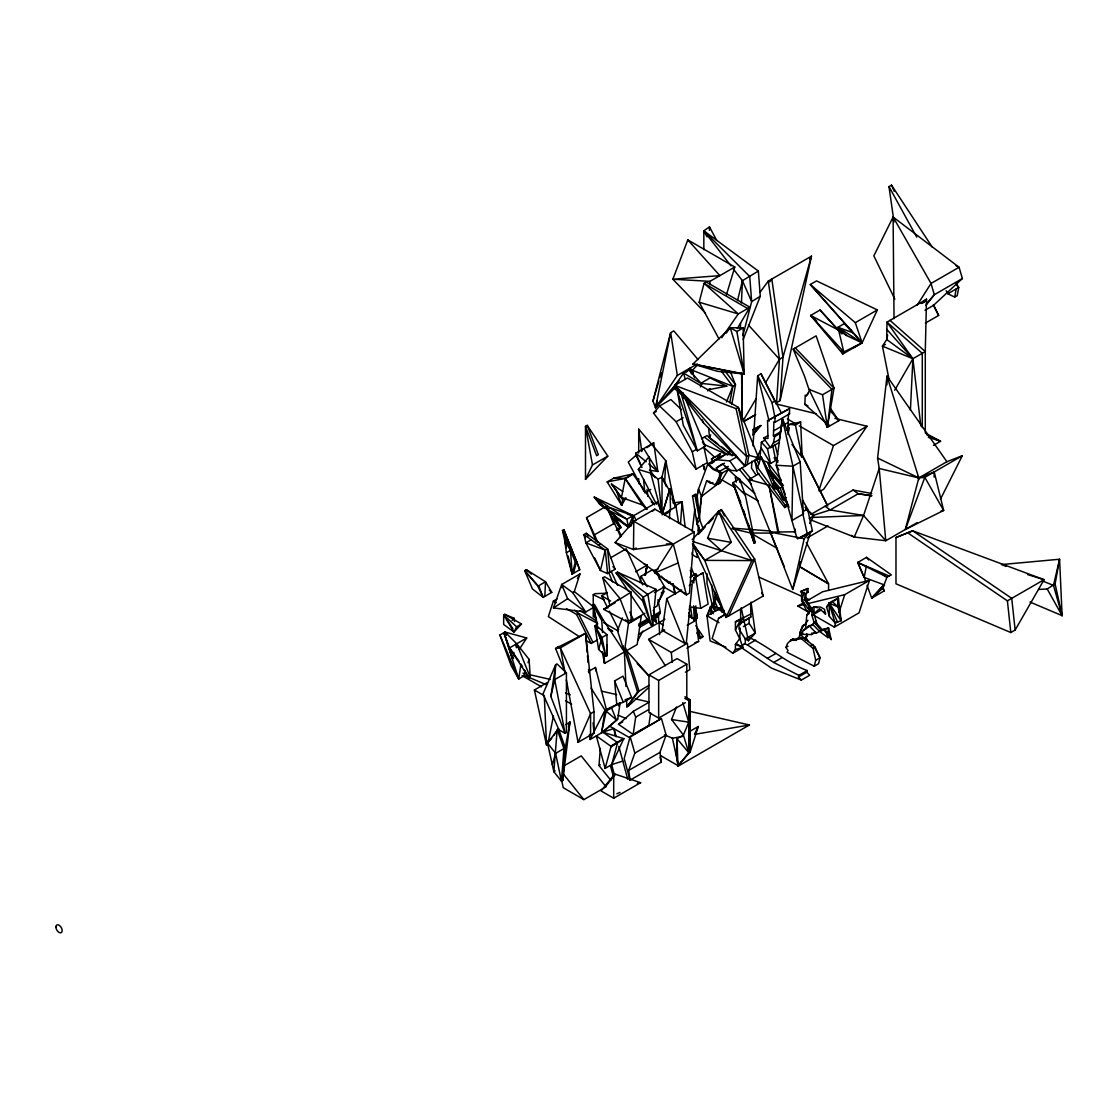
<?xml version="1.0" encoding="UTF-8"?>
<svg xmlns="http://www.w3.org/2000/svg" width="1118" height="1118" viewBox="0 0 1118 1118"><rect width="100%" height="100%" fill="white"/><g stroke="black" fill="none" stroke-linecap="round" stroke-linejoin="round"><path stroke-width="1.5" d="M696.961 497.482L698.498 489.125L708.029 463.495L713.242 468.526L719.657 471.475L719.643 482.515L701.489 496.448L698.792 516.949M811.961 615.445L811.961 608.024L814.044 606.822L820.682 607.116L824.469 609.296L825.545 614.145L819.564 608.667L811.961 615.445L814.072 622.405L811.961 625.325L807.965 626.541L803.367 630.44L800.907 634.325L811.668 634.549L815.833 632.145M807.965 626.541L812.996 624.724L815.12 621.804L815.86 624.249L821.478 630.678L822.652 629.574L825.14 629.602L831.149 639.566L828.592 627.981L822.527 630.077L816.909 623.648L814.044 614.243L814.044 606.822L817.384 607.787M661.996 513.12L662.052 477.162L658.097 479.133L650.732 473.194L638.364 469.406L649.097 456.689L650.732 473.194L661.535 513.162M700.539 531.511L697.059 524.202L697.073 519.018M697.101 505.21L697.115 494.841L695.662 494.058L692.531 495.861L697.059 524.202L699.616 519.535L697.115 494.841L695.033 496.057L692.531 495.861M745.357 638.518L745.273 643.675L742.408 645.324M864.186 576.706L865.919 582.212M800.195 462L792.9 466.22L791.949 520.527L803.423 513.903L800.195 462L782.376 418.523L776.241 465.256L796.882 537.982L797.511 538.848L809.264 532.685L800.278 537.94M934.103 477.12L934.215 471.964L918.814 477.917L879.195 468.484L877.602 458.059L886.993 376.151L946.876 461.706L962.277 455.753L940.434 499.257M669.542 518.696L669.724 510.101M838.151 604.377L838.332 597.823L829.151 603.119L826.565 607.018L829.416 616.423L835.034 622.852L841.113 620.756L838.332 597.823L834.405 600.883M698.373 492.591L698.498 489.125L701.489 496.448L699.365 518.85M780.476 433.253L774.634 436.635L773.404 435.922L773.908 421.696L774.956 422.297L789.56 413.856L789.56 408.615L767.535 420.731L767.996 438.48L763.622 438.074L770.4 447.619L779.162 442.56M788.456 414.792L788.008 427.495L789.238 428.194L788.008 434.581M828.075 423.303L829.444 426.126L804.876 404.395L805.198 395.199L806.246 395.8L808.482 393.284M889.103 379.631L882.423 346.133L886.742 339.523L886.993 322.124L926.501 299.317L925.285 351.583L925.285 432.89M697.38 554.151L697.227 557.547L692.252 554.668L692.252 552.264M698.289 533.761L698.652 525.278M699.029 516.782L699.407 508.285M740.326 328.454L740.549 323.34M741.444 302.866L742.422 280.702L733.031 268.572M544.843 596.411L545.5 581.765L526.34 569.663L524.677 570.641L532.447 588.934L543.18 597.389L551.775 592.358L545.5 581.765L537.898 586.209L524.677 570.641L536.878 584.365M796.589 638.867L796.519 640.348L790.705 640.223L787.421 643.605L785.94 647.434L788.008 650.48L787.044 652.269L814.239 666.202L818.572 663.701L820.025 657.747L815.148 647.154L803.716 637.665L798.671 637.665L796.589 638.867L801.62 638.867L803.716 637.665L805.882 640.348M798.601 639.147L798.671 637.665M811.668 634.549L811.724 633.179L816.392 633.179L820.556 630.776M828.578 590.388L828.578 583.848L799.733 566.686L799.985 561.683M910.415 410.194L912.889 358.738L886.993 322.124L922.28 353.316L922.28 427.705M664.623 483.032L665.783 460.728L638.713 429.172L638.713 453.056M725.903 647.168L710.098 640.935L706.981 615.766L710.531 606.543L714.444 604.642L715.087 592.512M724.408 614.676L718.581 618.394L712.11 638.588L732.849 653.247L735.42 649.46L735.42 644.429L739.725 638.658L740.27 628.204M740.451 624.71L740.717 619.484L735.42 621.887L735.42 629.825L739.725 638.658M709.762 284.783L709.972 281.345L734.792 267.02L687.794 239.895L672.882 279.221L705.444 313.11M751.939 461.203L751.478 468.051L756.201 475.332M752.973 445.775L757.669 375.746L761.009 373.817L781.538 413.199M768.276 281.093L779.47 359.227L776.563 402.648L780.098 400.607L811.458 256.176L768.276 281.093L760.058 292.273M780.098 400.607L783.005 357.173L811.458 256.176L809.628 259.138M680.499 524.426L682.092 501.772L672.924 502.862M552.306 764.754L555.632 753.364L565.303 747.788L558.497 728.768L547.513 743.051L553.843 771.713L561.446 781.189L562.773 780.434L565.303 747.788L569.97 722.144L565.666 724.632M610.833 780.28L598.996 765.537L600.324 748.361M658.823 574.61L615.166 542.593L633.822 521.281L654.827 509.151L694.306 531.944L689.485 593.085L686.438 594.846L654.966 572.961L653.303 570.557L657.971 569.132M694.753 619.665L695.843 605.844M681.812 505.182L682.092 501.772L675.845 505.392L678.696 523.266M692.196 531.232L694.809 509.179M630.412 594.175L651.417 625.367L652.716 624.613L655.986 589.34L617.415 572.164L616.102 572.919L628.512 591.338M698.219 530.91L698.54 527.458M694.012 620.644L694.376 617.304M694.921 612.287L695.48 607.284M562.773 780.434L569.97 722.144L568.713 725.358M837.899 601.163L838.332 597.823L838.053 606.92L841.113 620.756L829.151 603.119L829.416 616.423M627.24 620.63L628.442 623.592L624.375 651.948L604.558 663.393L602.267 651.724M689.219 585.608L692.224 583.875L686.354 642.571L684.873 643.423L662.219 630.342L666.761 598.577L681.742 589.941M779.19 440.799L782.376 418.523L803.423 513.903M633.347 711.314L618.492 724.31L633.165 734.456L635.681 717.127L633.347 711.314L648.985 702.286M650.648 712.823L648.817 725.414L633.165 734.456M759.974 457.723L761.372 442.225L765.285 439.961M590.052 739.515L602.84 732.136L617.695 719.14L620.127 702.873L605.034 710.168L590.052 739.515L589.466 734.414M550.853 696.472L555.688 664.679L557.002 663.91L566.421 672.826L566.421 732.57L565.107 733.338L558.944 729.774L542.999 693.971L555.688 664.679L554.682 679.604L550.853 696.472L565.107 733.338L554.682 679.604L566.421 672.826M642.682 601.009L616.102 572.919L643.255 597.194L651.417 625.367L642.682 601.009L643.255 597.194L655.986 589.34M525.404 671.024L523.825 676.013L518.682 678.975L520.96 664.092L522.595 666.859M617.695 719.14L601.526 732.891L605.034 710.168L591.045 688.087M640.097 582.674L641.089 576.245L652.591 569.593M831.149 639.566L827.823 633.012L828.592 627.981L822.652 629.574L823.826 629.839M806.847 633.794L806.036 638.699L807.965 641.522L806.022 637.358M803.367 630.44L805.449 629.238L806.819 614.928L811.961 608.024M645.407 575.197L647.126 565.107L644.024 563.807M622.572 649.181L623.159 645.757M645.687 573.59L647.126 565.107L635.527 571.801M654.547 504.805L632.914 473.976L613.782 478.155L607.2 481.942L621.664 505.294L622.67 499.648L611.448 483.982L622.726 491.473M747.215 464.627L748.892 455.25L738.327 407.371L687.458 378.01L674.783 385.319L679.926 392.013M1029.999 602.043L1062.1 615.655L1055.099 583.903L1059.584 559.238L1001.448 564.562L1006.172 566.449M645.24 575.295L647.126 565.107L645.086 575.337M946.177 290.694L947.854 293.754L954.702 297.095L956.197 288.947M729.747 402.787L732.863 386.367L721.431 371.288M731.745 404.562L735.49 384.858L730.501 371.973M770.4 447.619L773.404 443.007L774.634 436.635M887.622 334.939L886.742 339.523L912.889 358.738L920.855 426.014M866.31 566.267L864.172 577.433L884.52 584.98L882.689 588.375L871.705 598.116L867.065 585.385M547.093 682.665L534.39 690.002L546.548 745.119L547.792 744.406L553.438 715.8M812.325 611.923L804.904 600.268L804.904 594.245L805.952 593.644L805.952 599.667L813.373 611.322L812.325 611.923L808.09 608.667L802.137 600.352L803.618 592.945L804.653 592.344M642.445 504.987L621.482 497.44L625.255 478.392L632.914 473.976L625.255 478.825L642.445 504.987L646.777 509.501M714.36 606.529L714.095 600.296L715.939 597.305L715.129 601.777L717.267 607.144M513.861 652.353L512.491 658.698L513.637 658.041M601.526 732.891L606.291 710.866L620.127 702.873L618.394 705.807M792.69 589.438L804.205 538.708L810.732 531.525L792.69 589.438L770.316 532.14L795.569 531.763M661.912 477.358L665.783 460.728L674.433 503.31M605.313 549.763L600.464 570.473L607.591 573.604L615.096 569.286L607.535 548.896L586.209 533.272L583.987 534.558L585.86 542.845L600.464 570.473L594.734 557.98M1062.1 615.655L1053.463 585.385L1059.584 559.238L1062.1 615.655L1047.217 589.004L1038.636 589.438M657.104 401.055L655.511 407.735L652.968 401.013L670.66 332.689L673.791 330.886L698.065 359.605M807.21 670.534L806.805 672.197L809.684 675.258L801.34 680.079L798.448 677.019L798.867 675.356L807.21 670.534C786.094 662.75 769.408 646.973 749.381 637.567M814.239 666.202L815.679 660.263L813.052 648.356L801.62 638.867M737.503 300.658L742.422 280.702L758.353 271.059L703.837 230.811L709.497 226.898L716.722 240.468M689.219 609.589L690.016 606.417M719.028 338.992L699.169 302.209L704.061 283.343L706.31 282.043L749.912 307.212L737.335 328.552M742.925 335.414L751.659 301.65L749.717 276.481L703.837 230.811L703.837 249.789M934.215 471.964L943.662 510.465L905.356 529.443L918.814 477.917L886.993 376.151L886.993 384.844M572.136 574.093L575.309 562.13L562.508 530.449L563.821 529.694L579.711 569.719L572.136 574.093L566.365 552.739L564.883 541.182L570.543 550.336L572.136 574.093L568.14 555.995M573.45 573.338L576.622 561.376L563.821 529.694L564.506 532.755M631.335 525.558L633.99 515.51L657.37 502.01L661.87 513.148L658.097 479.133M605.131 768.401L611.099 746.405L596.313 735.91L605.131 768.401L611.672 764.628L622.81 761.037M614.369 774.592L611.672 764.628L617.625 742.645L602.84 732.136L613.978 728.545L616.186 736.664M630.147 736.622L624.179 758.619L630.049 780.196L661.339 762.141L659.983 752.372L666.118 735.029L661.437 718.553L630.147 736.622L634.828 753.099L628.693 770.428L630.049 780.196M661.437 718.553L630.049 737M689.345 724.618L690.239 721.292L689.471 709.189L690.239 699.756L684.971 696.71M783.634 500.165L761.078 456.885L754.818 460.504L757.249 472.215L784.766 507.558L785.367 505.392L787.449 504.19L773.013 483.591M787.449 504.19L786.862 506.342L784.766 507.558M794.437 532.517L795.387 529.219M670.52 509.906L669.975 488.622L662.471 513.19L669.975 488.622L675.733 506.901L661.996 514.839M652.968 401.013L658.921 380.972M659.913 377.632L661.395 372.629M726.281 295.348L734.792 267.02M568.489 727.021L569.97 722.144M689.876 731.326L698.275 726.476L690.239 751.785L677.955 766.012L676.418 754.86L677.019 738.746L683.405 735.057L688.744 722.158L690.239 721.292L689.261 718.022M528.045 662.722L529.107 659.396L516.698 643.772L505.043 632.033L499.9 634.996L511.178 665.671L518.682 678.975L503.911 632.69L509.556 647.909L512.491 658.698L503.911 632.69M574.317 591.576L579.949 573.967L561.683 584.504L553.452 607.926L585.734 611.993L594.035 607.186L574.317 591.576L572.64 592.54L561.683 584.504L562.005 587.719M598.633 649.446L601.903 637.581L594.86 625.87L595.88 625.283L606.976 634.661L606.976 655.665L605.956 656.266L598.633 649.446L594.86 625.87L603.049 645.31M785.367 505.392L757.655 467.576L761.078 456.885L782.558 498.782M813.918 615.319L834.335 627.114L835.901 622.237M839.017 612.496L844.747 594.65L869.455 580.382L859.043 612.846L834.335 627.114M557.043 598.941L553.396 601.051L548.365 616.591L579.096 636.491M818.865 490.704L833.455 445.607L867.009 426.238L834.922 418.37M851.399 535.368L854.264 537.031L863.557 515.482L879.195 468.484L885.791 540.749L854.264 537.031L811.528 520.191M731.186 450.582L727.818 452.301L709.567 438.144L710.657 434.86M701.489 496.448L706.604 481.075L709.874 481.439M799.663 537.744L802.319 536.249M722.018 473.11L718.063 484.29L720.146 483.088L728.279 469.49L722.018 473.11L719.126 471.433M638.462 634.339L658.74 622.642L658.474 616.395L660.319 611.63L657.943 599.737M716.708 459.596L718.399 454.998L720.481 453.796L718.79 458.38M804.988 639.3L807.406 635.164L804.988 639.3L799.677 633.403L802.472 625.926L806.12 623.816M799.677 633.403L803.507 625.325L805.84 624.263L802.472 625.926M882.479 586.111L884.226 590.891L871.705 598.116L884.17 584.63L886.951 577.154L891.367 574.89L866.562 557.351L857.744 562.452L864.172 577.433L857.744 562.452L889.285 576.091M905.356 529.443L924.824 477.386L962.277 455.753M622.391 617.947L617.429 630.566L624.375 651.948L603.063 619.679L594.399 604.279L593.071 605.034L597.669 628.372M657.552 574.75L664.581 586.712L656.937 606.138L654.072 607.787M684.789 698.345L688.744 700.623L690.239 699.756L690.239 751.785L688.744 752.666L677.019 738.746L677.955 766.012L688.744 752.666L683.405 735.057L671.569 719.531L676.502 707.009M743.218 339.341L760.296 296.228L758.353 271.059M726.462 401.977L732.863 386.367L735.49 384.858L725.079 371.148M692.154 539.659L718.678 511.15L731.284 542.384L721.431 550.727L707.54 538.177L718.678 511.15L721.362 509.612L754.636 559.042L763.189 596.006L726.085 617.429L692.433 544.019M593.993 711.691L593.993 733.142L578.048 742.352L590.57 713.661L593.993 711.691L585.58 633.305L555.562 648.454L564.646 670.926M700.371 386.982L701.727 383.935L688.8 370.044M692.964 543.683L704.745 560.37L726.085 617.429L751.953 560.593L754.636 559.042L728.768 615.878M853.803 347.642L862.104 342.849L877.364 309.924L816.545 280.897L810.284 284.517L862.104 342.849L842.846 353.959L810.648 315.458L820.039 310.035L841.91 333.933M611.672 764.628L623.788 738.663L602.84 732.136M706.604 481.075L715.478 484.919L719.657 476.296L719.657 471.475M585.497 479.356L592.484 464.976L607.787 456.13L587.243 425.329L585.497 426.335L585.497 479.356L607.787 456.13M679.464 765.131L680.974 762.043M694.516 734.219L698.275 726.476M924.991 310.287L933.418 305.424L962.36 278.536L959.09 267.258L893.1 217.018L873.843 255.882L894.847 299.163M719.042 622.726L706.981 615.766L711.789 606.291L711.789 603.105L706.981 583.303L706.981 573.674M504.735 614.313L521.519 623.998L516.642 626.821L513.959 632.019L503.673 624.473L503.673 614.928L504.735 614.313L514.28 618.352L514.462 621.622M735.42 629.825L740.717 619.484M637.945 640.307L642.878 631.097M657.65 603.482L664.218 591.212L661.283 592.903M809.614 523.462L813.694 515.901L805.086 507.292M800.726 632.802L799.258 636.547L801.354 634.172M577.461 578.509L579.949 573.967M616.339 490.467L621.664 505.294L625.954 497.748M1015.144 630.035L1044.058 579.683L912.679 530.784L895.979 537.534L895.979 583.82L1010.812 632.536L1015.144 630.035L1011.734 598.354L912.679 530.784L895.979 537.534M894.707 390.21L912.889 358.738L925.285 351.583L889.998 320.391M742.939 420.969L755.978 398.916M765.55 382.747L779.47 359.227L783.005 357.173L771.811 279.053L769.757 281.848M753.057 434.944L757.85 427.314L760.981 425.497L753.057 434.944L753.057 429.689L760.981 425.497M806.246 395.8L810.243 389.441M917.235 305.06L931.028 283.455L959.09 267.258L956.002 265.763M519.241 649.446L526.718 638.001L505.043 632.033L506.119 635.317L505.043 632.033M677.326 375.452L655.511 407.735L670.66 332.689L677.326 375.452L697.283 363.937M804.806 624.864L807.867 620.336L806.819 620.951M867.009 426.238L823.728 489.195L819.69 491.529M678.584 392.222L673.609 387.513L683.587 373.049L690.882 368.828L691.371 373.859M721.795 337.734L738.285 313.934L749.912 307.212M551.733 738.229L547.513 743.051L555.632 753.364L561.446 781.189L563.975 748.557L557.183 729.523L553.843 771.713L555.157 770.945M553.662 735.532L558.497 728.768M626.583 700.092L626.905 706.897L637.553 691.986L648.957 685.404M626.905 706.897L639.007 691.148L625.689 648.119L624.249 648.957L625.968 686.452M726.225 333.136L730.236 327.7L743.135 327.909L744.169 373.971L717.365 371.288L692.964 364.021L730.236 327.7L736.874 331.529L744.169 373.971L692.964 364.021L743.456 374.111M925.774 305.48L934.299 294.733L962.36 278.536M613.698 775.263L601.037 790.929L613.698 798.224L640.614 782.684L615.459 774.243L613.698 775.263L613.698 798.224M605.97 785.996L615.459 774.243M787.785 426.657L789.671 424.365L800.642 421.989L802.179 457.388L791.963 444.489M728.237 466.402L718.762 471.88L713.172 469.434L707.652 464.124L711.341 463.411L713.158 461.315L725.806 454.215L735.923 455.138M720.83 457.933L722.633 455.837M926.515 303.747L934.299 294.733L931.028 283.455L893.1 217.018L894.037 318.672M678.989 380.707L655.511 407.735L674.867 388.044M686.592 371.973L689.834 368.227M673.609 387.513L676.865 383.767M703.865 446.879L707.303 462.656L696.067 469.141L653.499 413.031L659.578 406.016L670.828 399.531L681.463 409.649M521.519 623.998L513.959 632.019L503.673 614.928L516.642 626.821M750.639 603.762L750.863 616.982L739.054 624.096L739.054 629.141L745.259 638.895L748.445 640.726L755.349 633.067L751.016 602.099M924.153 301.888L926.501 299.317L921.05 303.509M698.289 534.39L705.206 526.955M708.672 523.238L713.284 518.277M719.056 512.086L721.362 509.612L724.394 515.887M922.937 303.034L926.501 299.317L922.56 302.517M790.594 641.271L792.788 639.021L797.148 639.119M871.705 598.116L884.17 584.63M690.589 372.056L697.856 364.678M826.565 607.018L832.085 601.442L838.053 606.92L829.151 603.119L835.034 622.852M512.1 620.406L514.28 618.352M625.689 651.193L626.429 650.508L649.013 675.803M1047.217 589.004L1055.099 583.903M628.344 706.059L648.384 687.822M617.555 600.618L631.097 592.093L631.097 621.971M707.61 390.881L710.223 388.617L708.127 389.819L726.77 386.143L710.07 377.912L700.679 383.334L726.77 386.143M649.404 470.161L657.845 471.489L653.709 442.854L635.793 453.181L635.988 455.347L628.26 462.083L644.01 491.417M641.145 450.861L643.73 448.611L657.845 471.489L648.775 463.956M652.213 511.415L654.827 509.151M805.449 629.238L810.047 625.339M616.298 530.379L621.049 527.528L613.558 514.587M739.054 624.096L750.863 616.982M804.904 594.245L807.993 592.093L807.993 588.487L800.572 591.59L803.618 592.945M695.829 625.745L703.082 636.533L700.315 638.546L696.793 632.942M801.704 537.101L812.395 530.882L807.559 508.956L802.5 499.914M646.889 447.661L653.709 442.854M611.001 746.055L623.788 738.663L611.001 746.782M739.501 621.72L742.338 619.777M718.762 471.88L716.359 467.939L722.256 463.956L730.879 470.329L736.888 470.86L746.363 465.381M619.959 598.521L603.678 609.352L629.35 622.978L619.959 598.521L602.798 577.768L604.558 576.762L631.097 592.093M553.452 607.926L567.637 598.703L585.734 611.993L572.64 592.54M623.788 738.663L611.099 746.405M760.296 296.228L751.659 301.65L742.422 280.702M814.044 614.243L821.003 610.065M695.564 578.914L691.176 581.444L693.803 582.953L693.803 578.132L695.648 577.028L700.804 608.29L689.415 607.018M701.098 573.925L702.942 572.821L708.113 604.083L700.804 608.29M739.711 482.207L739.529 478.839L732.835 482.71L754.175 543.264L755.097 542.705L745.287 495.008L739.529 478.839L735.197 477.176L736.315 482.221M802.109 536.878L812.395 530.882M712.669 461.706L711.481 459.037L720.481 453.796M893.617 218.988L888.992 186.622L891.535 185.155L932.244 247.12M736.874 331.529L743.135 327.909M681.281 394.067L697.352 450.834L677.522 391.901L681.281 394.067L682.93 393.117L705.262 446.264L697.352 450.834L683.266 425.301L677.522 391.901L679.171 390.951L682.93 393.117L684.02 398.204M653.499 413.031L656.308 411.396M793.179 349.109L831.918 389.357L827.362 427.328L808.957 389.371L804.429 375.914L793.179 349.109L816.126 335.861L834.014 388.142L827.362 427.328L838.821 420.703L830.325 408.126M659.578 406.016L676.138 421.752L683.168 417.699M841.225 350.996L842.846 353.959L843.783 351.96L862.104 342.849L810.284 284.517L855.312 322.655L877.364 309.924M736.091 408.657L746.656 456.535L744.979 465.913L674.783 385.319L736.091 408.657L738.327 407.371L758.689 458.003L744.979 465.913L703.529 422.87L684.02 397.379M947.854 293.754L958.741 287.466L955.904 283.147M701.475 438.787L706.981 435.615L717.756 443.888M775.067 418.048L772.035 402.732L775.375 400.817M954.702 297.095L957.246 295.627L958.741 287.466L956.519 284.838M696.067 469.141L692.266 451.798L696.486 449.366M885.414 344.4L882.423 346.133L912.889 358.738L886.742 329.335M596.299 541.741L586.545 517.62L606.571 506.049L620.672 536.78M925.369 323.102L938.659 315.43L933.404 304.599M622.67 499.648L624.85 498.39M607.451 509.724L610.582 507.921L633.137 515.58L628.358 526.927L607.451 509.724L594.245 497.077L633.137 515.58L626.877 519.185L607.451 509.724L599.402 503.911L594.245 497.077L626.877 519.185L628.358 526.927L607.451 509.724L620.113 528.325L617.961 529.401M767.535 420.731L789.56 408.615M650.746 489.446L644.793 492.884L643.563 479.287M808.957 389.371L822.541 394.766L834.014 388.142L795.261 347.908M711.481 459.037L713.563 457.835M717.127 458.646L707.652 464.124L719.601 458.17M713.158 461.315L725.806 454.215M711.341 463.411L714.053 461.846M703.446 444.139L727.301 454.691L729.886 453.195L732.08 455.878M773.586 430.891L788.19 422.464M594.441 534.809L614.467 523.252M763.622 438.074L767.996 435.559M566.365 552.739L570.543 550.336M591.143 539.798L585.86 542.845L605.229 550.126M716.359 467.939L724.478 463.243M716.317 459.694L729.816 460.909L736.58 456.996M773.404 435.922L780.713 431.702M786.317 429.885L789.238 428.194M789.671 424.365L795.429 425.008L800.642 421.989M618.268 529.135L621.049 527.528L619.134 524.873M773.404 443.007L779.246 439.64M598.284 545.025L600.506 543.753M759.01 459.246L756.145 459.023L761.372 448.248L770.568 463.481L767.521 448.835L772.734 445.816L775.78 460.462L770.568 463.481L762.448 460.35M575.309 562.13L576.622 561.376L579.711 569.719M715.478 484.919L719.643 482.515L716.386 483.521M664.344 514.839L669.906 511.625M607.591 573.604L605.313 550.182L607.535 548.896L609.813 572.332M610.442 557.896L626.178 548.812L642.696 584.854M758.926 473.752L748.906 479.552L784.473 567.078M636.142 548.002L633.459 549.553L615.166 542.593M694.306 531.944L673.288 544.075L633.459 549.553L633.822 521.281L673.288 544.075L686.438 594.846L665.727 579.669M772.971 487.448L775.067 486.246M776.549 488.189L774.467 489.391L761.078 456.885M596.201 618.296L593.239 616.591L593.239 594.692L595.056 593.644L607.158 593.225M785.283 494.505L782.516 487.029L780.21 488.37L776.912 487.448M529.107 659.396L530.239 677.284L529.094 677.941L509.556 647.909L526.718 638.001M607.801 608.094L601.624 595.824L607.423 592.484M566.449 608.597L576.622 614.467L578.411 613.419L597.711 623.439M772.426 479.412L780.21 488.37L784.067 498.824L786.387 497.496M615.152 602.728L603.678 609.352L606.347 608.374M692.531 543.683L704.745 560.37L721.431 550.727M602.532 632.467L601.75 620.448L603.063 619.679M670.493 581.989L668.578 583.093L660.976 576.036M654.505 592.526L664.581 586.712M690.882 576.525L695.759 573.869L697.576 576.105M802.417 511.918L807.559 508.956M689.918 577.237L695.759 573.869M693.803 578.132L702.942 572.821M810.857 514.42L853.09 490.047L871.705 493.471M933.418 445.397L940.587 441.247L925.788 433.351M585.818 640.376L591.198 643.479L597.515 639.831M606.976 634.661L601.903 637.581L605.956 656.266L599.723 636.184M629.476 620.406L633.459 619.917L644.89 613.307M809.18 518.514L813.694 515.901L806.008 509.235M628.442 623.592L641.229 616.214L637.162 644.569L625.801 651.137M638.588 624.179L647.28 619.162M653.08 615.822L660.319 611.63M639.216 625.283L647.909 620.266M655.148 616.074L659.494 613.572M638.588 625.954L648.733 620.099M654.533 616.745L660.319 613.405M639.65 627.268L649.782 621.412M654.128 618.911L658.474 616.395M659.634 634.577L658.991 622.6L664.861 619.218M807.14 537.94L828.047 525.879M877.602 458.059L918.814 477.917L946.876 461.706M588.347 671.555L595.447 667.446L606.347 709.413M662.219 630.342L663.687 629.49M665.364 665.755L648.65 639.37L664.735 630.091M695.033 606.976L697.185 615.138L695.103 616.353L695.103 619.54L693.831 619.791M695.103 619.54L697.185 618.338L697.185 615.138M687.221 625.353L696.011 620.266L698.624 641.411L686.899 648.174M706.981 615.766L718.455 609.142L724.492 612.622M724.31 610.414L721.529 612.021L721.25 608.681L711.789 606.291L715.171 611.057L721.25 608.681L722.829 611.602M718.581 618.394L724.338 615.054M614.634 680.946L622.978 676.124L631.6 697.45L623.257 702.272L616.773 704.592L614.634 680.946L623.257 702.272M648.65 639.37L671.317 652.451L687.388 643.171L689.792 669.668L685.404 672.197M741.192 618.561L735.42 621.887L750.863 613.964M685.32 702.705L658.656 718.091L648.957 712.501L648.957 674.853L677.103 658.6L686.801 664.204L686.801 698.429M917.165 522.623L885.791 540.749L863.557 515.482L830.185 509.934L825.014 506.244M800.572 591.59L807.993 588.487M743.372 626.639L749.144 623.313L749.144 618.268M807.993 592.093L806.958 592.708L806.958 589.088M648.957 674.853L658.656 680.443L686.801 664.204M802.137 600.352L803.185 599.751L801.606 600.478L806.749 611.043L813.373 611.322M804.904 600.268L805.952 599.667M809.544 612.79L797.875 606.054L803.688 602.7M806.595 601.023L822.582 591.785L869.455 580.382M745.259 638.895L755.349 633.067L749.144 623.313M808.09 608.667L809.139 608.066M732.849 653.247L742.939 647.42L739.557 638.043M744.197 643.633L747.355 644.876L755.698 640.055M806.819 614.928L808.915 613.712M618.492 724.31L622.754 721.851M635.681 717.127L648.482 709.734M564.017 765.83L581.234 755.894L606.054 786.82L583.875 799.622L563.248 787.715L561.502 779.791M814.072 622.405L816.154 621.203M815.86 624.249L816.909 623.648M800.041 633.752L801.089 633.151M790.705 640.223L792.788 639.021M800.907 634.325L802.99 633.123M785.94 647.434L788.022 646.232M747.355 644.876L767.409 658.334L775.752 653.513M821.478 630.678L825.14 629.602M767.409 658.334L773.684 662.457L782.027 657.636M828.955 637.022L827.907 637.637L826.775 633.613L827.823 633.012M598.996 765.537L600.31 764.768M810.676 645.617L812.772 644.415L820.025 657.747L815.679 660.263M813.052 648.356L815.148 647.154M634.828 753.099L666.118 735.029M628.693 770.428L659.983 752.372M798.448 677.019L806.805 672.197M689.834 711.341L749.423 724.981L678.5 765.928L660.445 755.502M908.361 533.272L1007.402 600.855L1044.058 579.683L1027.54 574.554M753.057 429.689L757.85 427.314M804.219 535.27L807.266 533.845L802.794 513.609M629.853 475.402L632.914 473.976M678.179 562.927L654.966 572.961L673.288 544.075L666.454 543.893M616.829 793.752L619.959 792.424M699.994 637.707L698.512 630.985L700.315 638.546L699.994 637.707L703.082 636.533M625.116 699.77L631.6 697.45M694.865 642.71L698.624 641.411M812.409 515.608L830.185 509.934L858.247 493.737L871.774 495.567M557.407 646.973L558.986 646.484M940.727 511.261L943.662 510.465L924.824 477.386L918.814 477.917M735.42 649.46L742.939 647.42L736.077 643.549M797.875 606.054L804.569 604.419M807.923 603.608L844.747 594.65M697.185 618.338L695.927 618.589L695.927 619.791M607.2 481.942L625.255 478.392L646.875 509.221M637.33 783.313L640.614 782.684M664.413 734.805L672.393 738.201L682.665 736.427M694.641 734.372L749.423 724.981M555.562 648.454L560.398 647.853L585.58 633.305L587.174 652.241M812.716 517.41L863.557 515.482M709.497 482.738L712.879 482.669M752.358 479.524L748.906 479.552L768.667 485.114M704.745 560.37L751.953 560.593L718.678 511.15L718.902 514.448M752.274 533.006L772.58 533.132M613.782 478.155L625.255 478.392M792.9 466.22L776.241 465.256L778.799 469.826M709.972 281.345L672.882 279.221L719.866 275.629L687.794 239.895M732.318 528.129L770.274 530.98M671.569 719.531L688.744 722.158L682.805 702.579M871.593 495.945L858.247 493.737L853.09 490.047M707.54 538.177L731.284 542.384M770.316 532.14L804.205 538.708M522.972 673.162L526.382 673.944M529.792 674.727L550.224 679.395M601.302 691.078L616.619 694.585M635.345 698.876L648.971 701.992M732.206 528.66L750.583 532.993L777.485 548.519M628.036 514.35L633.137 515.58L626.709 513.358M775.822 403.864L816.35 413.8M758.689 458.003L748.892 455.25L746.656 456.535L674.783 385.319M699.169 302.209L738.285 313.934L704.061 283.343L747.676 308.512M609.24 630.119L612.552 631.153L608.136 628.344M928.345 437.334L940.587 441.247L927.018 435.098M692.601 541.419L751.953 560.593M852.908 332.745L837.955 327.281L844.216 323.661L852.908 332.745L850.952 329.95M694.697 377.786L691.441 369.862L732.863 386.367M735.42 644.429L742.939 647.42M1042.437 580.969L1053.463 585.385M801.34 680.079L771.448 668.103L741.933 647.979M524.035 675.272L546.367 684.747M565.512 692.867L570.292 694.893M618.156 715.185L626.122 718.581M759.094 577.168L801.732 596.299M804.89 597.711L809.628 599.835M838.668 330.201L843.783 351.96L810.648 315.458L838.668 330.201L846.466 335.484L862.104 342.849L855.312 322.655M593.239 594.692L604.125 599.821M804.876 404.395L807.965 405.876M857.744 562.452L886.951 577.154L882.94 574.331M773.684 662.457L798.867 675.356M608.108 628.833L612.552 631.153M788.511 413.255L789.56 413.856M787.421 419.026L794.856 423.317M799.3 425.888L833.455 445.607M721.851 479.888L734.931 487.448M742.198 491.641L758.2 500.878M711.789 603.105L714.444 604.642M663.072 586.531L674.783 593.281L672.896 583.889M688.52 615.948L696.011 620.266M658.991 622.6L663.491 625.2M601.624 595.824L610.596 601.009M603.594 622.572L618.38 631.111M553.396 601.051L556.289 602.728M521.98 675.565L541.545 686.857M565.638 700.762L571.647 704.228M609.282 725.959L630.342 738.118M534.39 690.002L544.284 695.717L546.548 745.119M799.733 566.686L828.578 583.848L806.288 542.51M701.727 383.935L683.587 373.049L685.306 379.477M580.116 610.61L596.341 620.881M862.104 342.849L837.955 327.281L846.466 335.484M627.939 524.426L630.748 526.452M614.816 517.452L628.833 527.542M651.962 618.953L656.126 621.999L653.541 610.302M605.313 550.182L583.987 534.558L585.427 537.674M617.415 572.164L647.895 594.524L652.716 624.613M827.907 637.637L819.522 631.377L812.996 624.724M599.402 503.911L604.461 507.754M721.795 446.99L729.886 453.195M704.396 437.096L727.301 454.691M646.176 461.804L635.793 453.181L641.956 467.506M574.624 610.246L578.411 613.419L593.001 642.445M625.549 619.763L629.35 622.978M784.067 498.824L786.597 501.032L789.029 507.251M526.34 569.663L531.427 574.205M549.231 590.094L551.775 592.358M703.488 447.102L715.003 457.514M725.233 466.779L754.65 493.387M687.263 400.482L689.736 402.843M810.648 315.458L816.755 321.285M755.097 542.705L732.835 482.71L745.287 495.008M781.734 483.884L766.976 469.113L782.516 487.029M809.865 626.527L816.392 633.179M651.193 501.689L653.359 503.939M637.274 663.561L648.859 675.929M761.372 442.225L767.521 448.835M619.931 519.87L623.257 523.462M748.445 325.017L779.47 359.227M820.039 310.035L839.828 332.074M770.568 470.664L783.494 485.561M829.78 410.096L838.821 420.703M741.975 467.981L750.779 478.728M739.389 469.462L751.492 484.248M586.209 533.272L588.347 535.941M612.957 566.616L615.096 569.286M563.374 774.075L583.875 799.622M866.562 557.351L868.588 559.922M824.092 630.203L826.775 633.613M512.952 628.763L507.46 620.42M781.44 480.251L767.689 462.586L773.446 478.742M730.948 265.874L703.837 230.811L707.051 236.848M611.448 483.982L621.482 497.44M650.732 473.194L652.535 475.597M615.277 519.549L617.206 522.218M729.816 460.909L736.888 470.86M509.556 647.909L519.059 661.395M650.173 470.566L655.162 477.666M652.241 616.214L656.126 621.999L653.387 610.204M702.411 441.973L705.262 446.264M691.441 369.862L693.3 372.699M715.939 597.948L720.956 605.341L721.389 610.344M691.217 617.304L688.814 612.957M823.966 611.686L825.545 614.145M569.425 545.654L571.857 549.567L572.081 552.963M882.689 588.375L884.226 590.891M774.117 457.695L775.78 460.462M641.089 576.245L647.238 586.712M524.216 669.64L529.094 677.941M597.585 628.26L595.88 625.283L596.984 628.4M601.75 620.448L593.071 605.034L597.515 625.116M695.27 573.995L696.598 576.371M888.992 186.622L916.746 237.128M669.235 490.215L662.052 477.162L666.37 486.554M676.138 421.752L692.266 451.798M772.035 402.732L757.669 375.746L769.128 421.151M933.418 305.424L938.659 315.43M638.364 469.406L656.476 504.232M722.829 611.77L721.25 608.681L710.531 606.543L711.104 614.425M761.009 373.817L775.906 403.374M801.005 453.139L826.887 504.456M609.338 611.155L618.589 629.56M576.622 614.467L591.198 643.479M612.566 513.274L620.113 528.325M800.809 451.896L827.795 506.091M617.443 528.171L621.231 535.801M777.541 460.868L776.032 457.765L777.807 462.405M761.665 592.861L763.189 596.006M635.988 455.347L641.173 466.038M672.128 499.075L675.733 506.901L672.197 497.803M710.531 607.759L713.298 613.754M586.545 517.62L597.878 542.328M611.183 571.34L617.653 585.441M629.867 612.077L633.459 619.917M891.535 185.155L894.316 191.402M829.151 603.119L837.661 622.377M917.585 476.352L918.968 479.552M499.9 634.996L518.682 678.975M702.216 419.753L703.529 422.87M691.259 567.818L694.613 575.826M561.683 584.504L567.637 598.703M732.835 482.71L740.787 502.415M633.99 515.51L635.918 520.275M666.761 598.577L684.873 643.423M606.571 506.049L613.726 523.755M608.653 572.318L612.552 581.961M530.239 677.284L516.698 643.772L517.606 647.056M756.9 459.302L758.787 464.012M754.818 460.504L757.655 467.576M703.278 529.149L699.616 519.535L695.033 496.057M587.243 425.329L598.354 454.705L596.607 455.711L585.497 426.335L592.484 464.976M743.442 510.101L745.035 514.727M748.221 523.951L754.175 543.264M624.249 648.957L637.553 691.986M689.275 748.585L690.239 751.785L689.387 746.656M730.236 327.7L744.169 373.971M826.006 422.702L827.362 427.328L822.541 394.766M620.742 502.108L621.664 505.294M515.566 644.429L516.46 647.713M659.983 757.152L661.339 762.141M618.827 746.419L627.757 779.302M610.358 765.397L613.502 777.024M602.798 577.768L609.925 605.299M703.11 464.781L704.396 469.812L704.396 466.374M775.067 444.698L777.611 454.788M690.309 570.25L691.762 575.924M741.164 607.773L748.445 640.726M673.232 584.015L675.454 594.049M672.393 738.201L678.151 764.293M562.508 530.449L566.337 547.764M795.429 425.008L802.179 457.388M769.268 486.246L778.743 532.364M715.772 594.58L716.428 597.837M769.142 486.162L778.086 533.356M565.121 673.162L560.398 647.853L590.57 713.661L590.57 735.113M566.379 679.912L578.048 742.352M658.6 574.247L659.466 579.348M613.978 728.545L615.096 735.225M893.1 217.018L893.883 222.147M711.579 584.742L715.171 611.057M690.365 605.788L692.21 618.52M638.713 429.172L641.788 451.588M646.987 489.516L647.923 496.406M682.092 501.772L685.194 527.179M595.447 667.446L595.838 670.856M1007.402 600.855L1010.812 632.536M603.748 655.176L604.558 663.393L603.888 653.094M671.317 652.451L672.211 662.387M708.644 427.928L709.567 438.144M587.467 655.679L588.054 662.569M588.627 669.444L588.92 672.896M593.127 722.815L593.993 733.142M725.848 614.006L726.085 617.429M693.565 605.844L694.306 619.665M696.752 517.508L697.059 524.202M740.549 609.589L740.773 622.81M547.75 740.982L547.792 744.406M741.625 373.272L742.003 415.658M741.821 372.518L742.045 418.998M606.948 644.653L606.976 655.665M801.606 590.989L801.606 600.478M774.956 417.056L774.956 422.297M709.497 226.898L709.497 230.336M688.744 700.623L688.744 752.666M658.656 680.443L658.656 718.091M638.713 478.63L638.713 483.759M755.53 414.666L743.554 421.584L755.558 414.694M611.504 707.848L605.034 710.168L616.381 719.908L611.504 707.848M539.1 586.866L537.898 586.209L543.18 597.389L539.1 586.866M777.667 460.77L776.032 457.765L777.667 460.84M55.9 927.004A4.43 2.557 60 0 0 60.596 932.845A4.43 2.557 60 0 0 60.596 926.584A4.43 2.557 60 0 0 55.9 927.004"/></g></svg>
